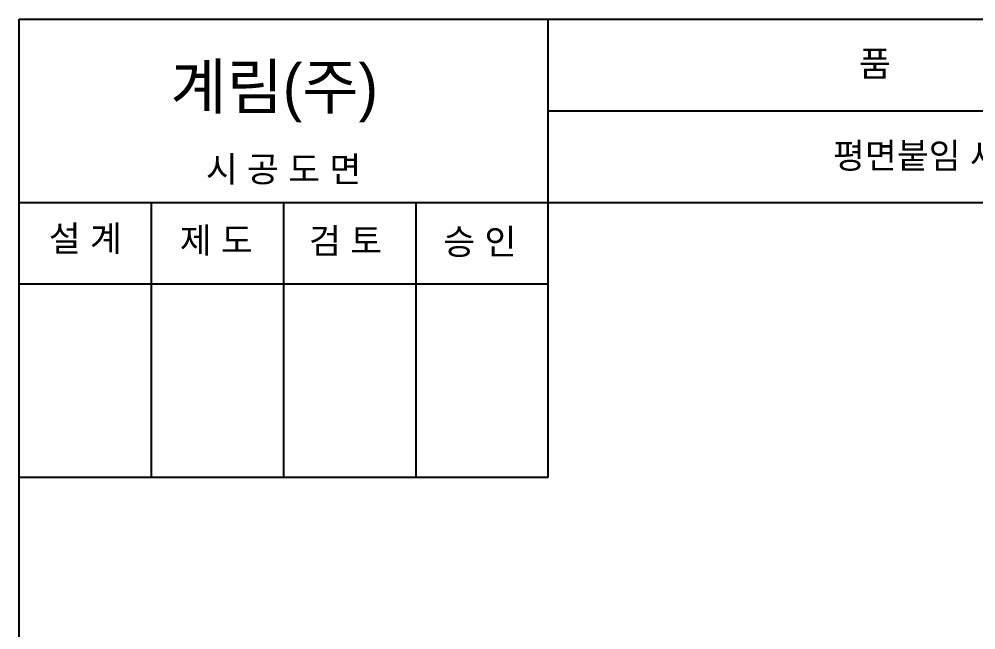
# Model space of a CAD drawing. Header units: millimetres. Extents: x 0 to 3746, y -67 to 2530.
# Drawn here: x 1946 to 2886, y 1930 to 2530 of the extents above; entities that cross this region are included whole.
import ezdxf
from ezdxf.enums import TextEntityAlignment as Align

# ---------------------------------------------------------------- set-up
doc = ezdxf.new("R2010")
doc.units = ezdxf.units.MM
doc.layers.add('TEXT', color=7, linetype='Continuous')
doc.layers.add('도각라인', color=7, linetype='Continuous')
doc.styles.add('타이틀', font='H2GTRM.TTF', dxfattribs={"height": 25})

msp = doc.modelspace()

# ---------------------------------------------------------------- linework, layer by layer
at = {"layer": '도각라인', "color": 7}
for p, q in [((1946.17, 0), (1946.17, 2530)), ((1946.17, 2530), (3746.17, 2530)), ((2466.17, 2080), (2466.17, 2530)), ((2466.17, 2440), (3746.17, 2440)), ((1946.17, 2350), (3746.17, 2350)), ((2076.17, 2080), (2076.17, 2350)), ((2206.17, 2080), (2206.17, 2350)), ((2336.17, 2080), (2336.17, 2350)), ((1946.17, 2270), (2466.17, 2270)), ((1946.17, 2080), (2466.17, 2080))]:
    msp.add_line(p, q, dxfattribs=at)

# ---------------------------------------------------------------- texts
at = {"layer": 'TEXT', "style": '타이틀'}
for s, p in [('품             명', (2861.87, 2486.4)), ('평면붙임 세면기', (2860.21, 2396)), ('시 공 도 면', (2206.03, 2382.67)), ('설 계', (2011.22, 2314.57)), ('제 도', (2139.92, 2312.86)), ('검 토', (2266.93, 2312.29)), ('승 인', (2398.92, 2311.44))]:
    msp.add_text(s, height=25, dxfattribs=at).set_placement(p, align=Align.MIDDLE_CENTER)
msp.add_text('계림(주)', height=44, dxfattribs=at).set_placement((2094.86, 2441.76))

doc.saveas('drawing.dxf')
